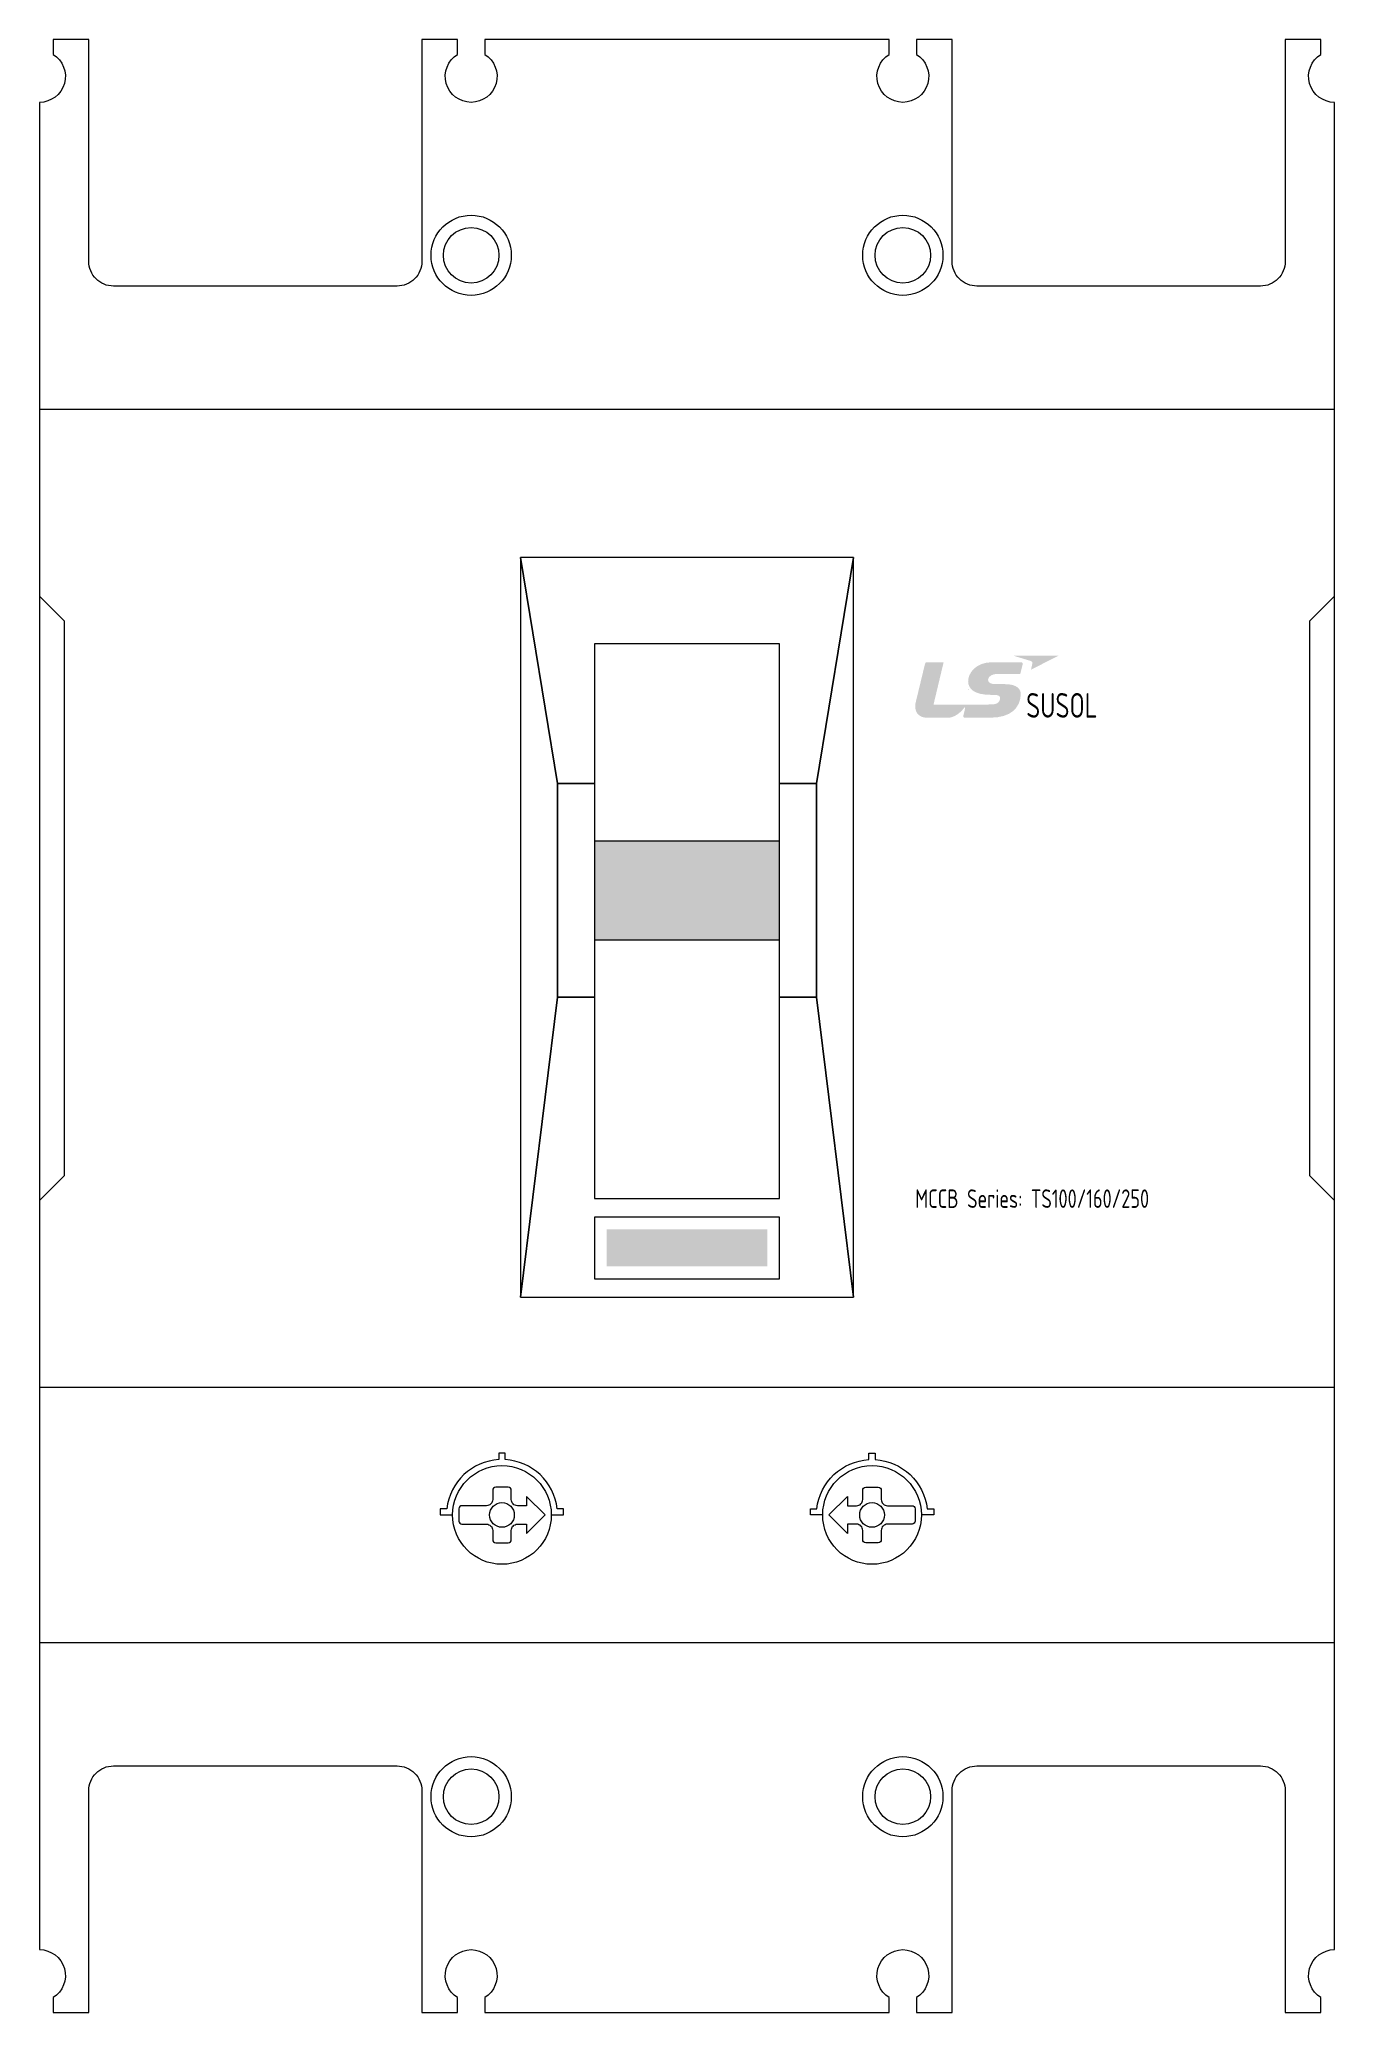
# Model space of a CAD drawing. Header units: millimetres. Extents: x 37 to 143, y 0 to 160.
import ezdxf
from ezdxf.enums import TextEntityAlignment as Align

# ---------------------------------------------------------------- set-up
doc = ezdxf.new("R2010")
doc.units = ezdxf.units.MM
doc.styles.add('WD_IEC', font='isocp2.shx')

# ---------------------------------------------------------------- blocks, each defined once
blk = doc.blocks.new('*U3880')
h = blk.add_hatch(color=10)
edge = h.paths.add_edge_path()
edge.add_spline(control_points=[(10.5597, 6.7227), (10.5597, 6.7227), (15.5292, 6.7227), (15.5292, 6.7227), (15.5292, 6.7227), (12.5227, 5.194), (12.5227, 5.194), (12.5227, 5.194), (12.6282, 5.6846), (12.6608, 5.831), (12.6957, 5.9856), (12.6412, 6.0887), (12.451, 6.1474), (12.2549, 6.2072), (10.5597, 6.7227), (10.5597, 6.7227)], knot_values=[0, 0, 0, 0, 1, 1, 1, 2, 2, 2, 3, 3, 3, 4, 4, 4, 5, 5, 5, 5], degree=3, periodic=0)
h = blk.add_hatch(color=152)
edge = h.paths.add_edge_path()
edge.add_spline(control_points=[(8.564, 2.4685), (8.9563, 2.4685), (9.1808, 2.3695), (9.1808, 2.1071), (9.1808, 1.9364), (9.0647, 1.7112), (8.9598, 1.6289), (8.7187, 1.4434), (8.5071, 1.4239), (7.3804, 1.4239), (7.3804, 1.4239), (1.9845, 1.4239), (1.9845, 1.4239), (1.9845, 1.4239), (3.0765, 6), (3.0765, 6), (3.0765, 6), (1.2699, 6), (1.2699, 6), (1.1455, 6), (1.099, 5.9656), (1.0613, 5.8181), (1.0613, 5.8181), (0.0442, 1.6058), (0.0442, 1.6058), (-0.1471, 0.7691), (0.2857, 0), (1.2486, 0), (2.2111, 0), (2.7619, 0), (3.5799, 0), (4.1541, 0), (4.8861, 0.4936), (5.2879, 1.0618), (5.3385, 1.1329), (5.4271, 1.146), (5.3916, 0.9943), (5.3208, 0.6944), (5.236, 0.3324), (5.2144, 0.2429), (5.1738, 0.067), (5.266, 0), (5.3495, 0), (5.3495, 0), (7.4326, 0), (8.0953, 0), (10.4251, 0), (11.3139, 1.1151), (11.4147, 2.4436), (11.4656, 3.1179), (10.9845, 3.6322), (9.6483, 3.6322), (9.6483, 3.6322), (8.9865, 3.6322), (8.6221, 3.6322), (8.2547, 3.6322), (7.8802, 3.7638), (7.8802, 4.0914), (7.8802, 4.4268), (8.308, 4.7296), (8.8585, 4.7296), (8.8585, 4.7296), (11.3596, 4.7296), (11.3596, 4.7296), (11.3596, 4.7296), (11.5587, 5.5206), (11.6019, 5.7037), (11.6558, 5.9342), (11.5877, 6), (11.4182, 6), (11.4182, 6), (8.3288, 6), (8.3288, 6), (6.5328, 6), (5.7269, 4.8013), (5.7269, 3.9445), (5.7269, 3.0871), (6.4178, 2.4697), (8.1984, 2.4697), (8.1984, 2.4697), (8.564, 2.4685), (8.564, 2.4685)], knot_values=[0, 0, 0, 0, 1, 1, 1, 2, 2, 2, 3, 3, 3, 4, 4, 4, 5, 5, 5, 6, 6, 6, 7, 7, 7, 8, 8, 8, 9, 9, 9, 10, 10, 10, 11, 11, 11, 12, 12, 12, 13, 13, 13, 14, 14, 14, 15, 15, 15, 16, 16, 16, 17, 17, 17, 18, 18, 18, 19, 19, 19, 20, 20, 20, 21, 21, 21, 22, 22, 22, 23, 23, 23, 24, 24, 24, 25, 25, 25, 26, 26, 26, 27, 27, 27, 27], degree=3, periodic=0)
at = {"layer": 'Defpoints', "color": 2, "linetype": 'ByBlock', "lineweight": 9}
blk.add_line((5.7544, 3), (5.7544, 3), dxfattribs=at)
blk = doc.blocks.new('Susol TS100.160.250')
at = {"linetype": 'ByBlock', "lineweight": 9}
for color, points in [(254, [(60, 7), (60, 15), (45, 15), (45, 7)]), (10, [(59, -16.5), (46, -16.5), (46, -19.5), (59, -19.5)])]:
    blk.add_hatch(color=color, dxfattribs=at).paths.add_polyline_path(points)
at = {"color": 0, "linetype": 'ByBlock', "lineweight": 18, "ltscale": 5}
blk.add_lwpolyline([(103.9, 80), (101, 80), (101, 62, -0.414214), (99, 60), (76, 60, -0.414214), (74, 62), (74, 80), (71.1, 80), (71.1, 78.79, -3.535322), (68.9, 78.79), (68.9, 80), (36.1, 80), (36.1, 78.79, -3.535322), (33.9, 78.79), (33.9, 80), (31, 80), (31, 62, -0.414214), (29, 60), (6, 60, -0.414214), (4, 62), (4, 80), (1.1, 80), (1.1, 78.79, -0.756375), (0, 74.9), (0, -74.9, -0.756375), (1.1, -78.79), (1.1, -80), (4, -80), (4, -62, -0.414214), (6, -60), (29, -60, -0.414214), (31, -62), (31, -80), (33.9, -80), (33.9, -78.79, -3.535322), (36.1, -78.79), (36.1, -80), (68.9, -80), (68.9, -78.79, -3.535322), (71.1, -78.79), (71.1, -80), (74, -80), (74, -62, -0.414214), (76, -60), (99, -60, -0.414214), (101, -62), (101, -80), (103.9, -80), (103.9, -78.79, -0.756375), (105, -74.9), (105, 74.9, -0.756375), (103.9, 78.79)], format="xyb", close=True, dxfattribs=at)
for points in [[(0, -50), (105, -50), (105, 50), (0, 50)], [(39, -22), (66, -22), (66, 38), (39, 38)]]:
    blk.add_lwpolyline(points, close=True, dxfattribs=at)
at = {"color": 0, "linetype": 'ByBlock', "lineweight": 9, "ltscale": 5}
for points in [[(0, 34.85), (2, 32.85), (2, -12.15), (0, -14.15), (0, -29.3), (105, -29.3), (105, -14.15), (103, -12.15), (103, 32.85), (105, 34.85), (105, 50), (0, 50)], [(42, 2.34), (45, 2.34), (42, 2.34), (39, -22), (42, 2.34), (42, 19.66), (39, 38), (42, 19.66), (45, 19.66), (42, 19.66)], [(63, 2.34), (60, 2.34), (63, 2.34), (66, -22), (63, 2.34), (63, 19.66), (66, 38), (63, 19.66), (60, 19.66), (63, 19.66)], [(45, -14), (60, -14), (60, 31), (45, 31)], [(45, 7), (60, 7), (60, 15), (45, 15)], [(45, -20.5), (60, -20.5), (60, -15.5), (45, -15.5)]]:
    blk.add_lwpolyline(points, close=True, dxfattribs=at)
at = {"color": 8, "linetype": 'ByBlock', "lineweight": 9, "ltscale": 5}
for points in [[(41.5, -39.65), (42.5, -39.65), (42.5, -39.15), (41.97, -39.15, 0.366126), (37.75, -35.16), (37.75, -34.65), (37.25, -34.65), (37.25, -35.16, 0.366126), (33.03, -39.15), (32.5, -39.15), (32.5, -39.65), (33.5, -39.65)], [(63.5, -39.65), (62.5, -39.65), (62.5, -39.15), (63.03, -39.15, -0.366126), (67.25, -35.16), (67.25, -34.65), (67.75, -34.65), (67.75, -35.16, -0.366126), (71.97, -39.15), (72.5, -39.15), (72.5, -39.65), (71.5, -39.65)]]:
    blk.add_lwpolyline(points, format="xyb", dxfattribs=at)
for points in [[(36.25, -38.9), (34.25, -38.9, 0.414214), (34, -39.15), (34, -40.15, 0.414214), (34.25, -40.4), (36.25, -40.4, -0.414214), (36.75, -40.9), (36.75, -41.65, 0.414214), (37, -41.9), (38, -41.9, 0.414214), (38.25, -41.65), (38.25, -40.9, -0.414214), (38.75, -40.4), (39.5, -40.4), (39.5, -41.15), (41, -39.65), (39.5, -38.15), (39.5, -38.9), (38.75, -38.9, -0.414214), (38.25, -38.4), (38.25, -37.65, 0.414214), (38, -37.4), (37, -37.4, 0.414214), (36.75, -37.65), (36.75, -38.4, -0.414214)], [(68.75, -38.9), (70.75, -38.9, -0.414214), (71, -39.15), (71, -40.15, -0.414214), (70.75, -40.4), (68.75, -40.4, 0.414214), (68.25, -40.9), (68.25, -41.65, -0.414214), (68, -41.9), (67, -41.9, -0.414214), (66.75, -41.65), (66.75, -40.9, 0.414214), (66.25, -40.4), (65.5, -40.4), (65.5, -41.15), (64, -39.65), (65.5, -38.15), (65.5, -38.9), (66.25, -38.9, 0.414214), (66.75, -38.4), (66.75, -37.65, -0.414214), (67, -37.4), (68, -37.4, -0.414214), (68.25, -37.65), (68.25, -38.4, 0.414214)]]:
    blk.add_lwpolyline(points, format="xyb", close=True, dxfattribs=at)
for centre, radius in [((35, 62.5), 3.25), ((70, 62.5), 3.25), ((37.5, -39.65), 4), ((67.5, -39.65), 4), ((37.5, -39.65), 1), ((67.5, -39.65), 1), ((35, -62.5), 3.25), ((70, -62.5), 3.25)]:
    blk.add_circle(centre, radius, dxfattribs=at)
at = {"color": 112, "linetype": 'ByBlock', "lineweight": 9, "ltscale": 5}
for centre in [(35, 62.5), (70, 62.5), (35, -62.5), (70, -62.5)]:
    blk.add_circle(centre, 2.25, dxfattribs=at)
at = {"color": 0, "linetype": 'ByBlock', "lineweight": 9, "xscale": 0.75, "yscale": 0.75, "zscale": 0.75}
blk.add_blockref('*U3880', (71, 25), dxfattribs=at)
at = {"color": 0, "linetype": 'ByBlock', "lineweight": 9, "style": 'WD_IEC', "width": 0.8}
blk.add_text('SUSOL', height=2, dxfattribs=at).set_placement((80, 25))
at = {"color": 0, "linetype": 'ByBlock', "lineweight": 9, "style": 'WD_IEC', "width": 0.5, "flags": 12}
blk.add_attdef('TYPE', text='', height=6, dxfattribs=at).set_placement((71, 12.5), align=Align.MIDDLE_LEFT)
at = {"color": 1, "linetype": 'ByBlock', "lineweight": 9, "style": 'WD_IEC', "width": 0.5, "flags": 12}
blk.add_attdef('RATE', text='', height=6, dxfattribs=at).set_placement((71, 4.5), align=Align.MIDDLE_LEFT)
at = {"layer": 'Defpoints', "color": 8, "linetype": 'ByBlock', "lineweight": 9, "style": 'WD_IEC', "width": 0.8}
blk.add_text('MCCB Series: TS100/160/250', height=1.5, dxfattribs=at).set_placement((71, -14), align=Align.MIDDLE_LEFT)

msp = doc.modelspace()

# ---------------------------------------------------------------- block references
msp.add_blockref('Susol TS100.160.250', (37.5, 80))

doc.saveas('drawing.dxf')
